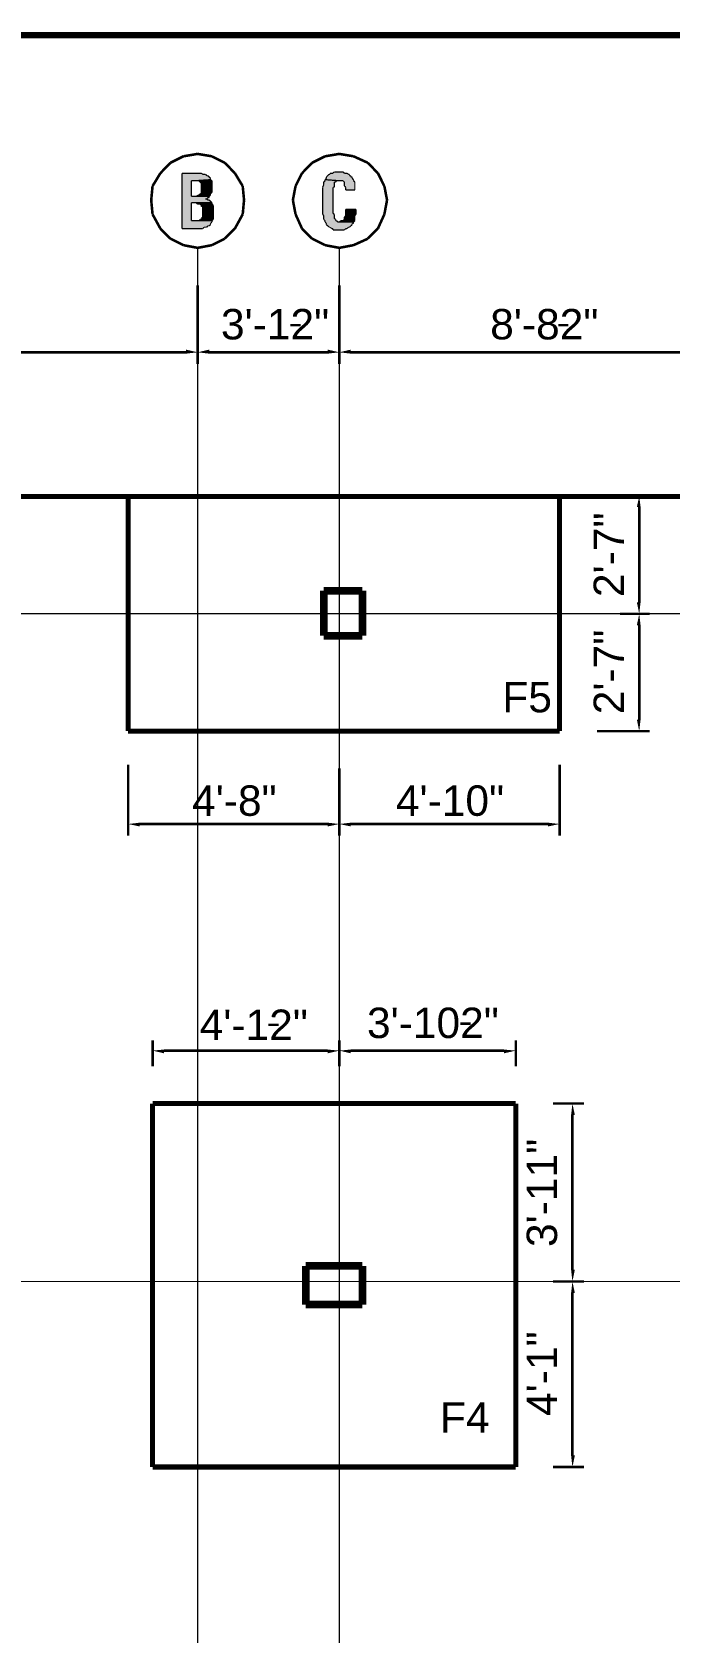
# Model space of a CAD drawing. Header units: millimetres. Extents: x 5 to 350, y 3 to 213.
# Drawn here: x 86.5 to 128.4, y 107.6 to 212.7 of the extents above; entities that cross this region are included whole.
import ezdxf

# ---------------------------------------------------------------- set-up
doc = ezdxf.new("R2010")
doc.units = ezdxf.units.MM
for name, color, linetype in [('H', 251, 'Continuous'), ('P', 255, 'Continuous'), ('T', 255, 'Continuous')]:
    doc.layers.add(name, color=color, linetype=linetype)
doc.styles.get("Standard").update_dxf_attribs({"font": 'arial.ttf'})

msp = doc.modelspace()

# ---------------------------------------------------------------- hatches: boundary and pattern name
at = {"layer": 'H', "linetype": 'Continuous'}
for points in [[(96.344, 199.813), (96.344, 203.447), (97.614, 203.447), (97.702, 203.376), (97.878, 203.376), (97.966, 203.288), (98.037, 203.288), (98.213, 203.112), (98.213, 203.024), (97.19, 202.953), (96.943, 202.953), (96.943, 201.93), (98.125, 201.93), (98.125, 201.842), (98.037, 201.842), (97.966, 201.754), (98.037, 201.683), (98.125, 201.683), (98.302, 201.507), (96.943, 201.507), (96.943, 200.325), (98.302, 200.325), (98.302, 200.237), (98.213, 200.148), (98.213, 200.06), (98.125, 199.99), (98.037, 199.99), (97.966, 199.902), (97.79, 199.902), (97.702, 199.813), (96.344, 199.813)], [(97.278, 201.93), (97.455, 202.018), (97.543, 202.106), (97.614, 202.106), (97.614, 202.777), (97.455, 202.953), (97.19, 202.953), (98.213, 203.024), (98.302, 202.953), (98.302, 202.177), (98.213, 202.106), (98.213, 202.018), (98.125, 201.93), (97.278, 201.93)], [(106.257, 199.725), (106.257, 199.813), (106.168, 199.813), (106.08, 199.902), (106.01, 199.902), (105.833, 200.06), (105.833, 200.148), (105.745, 200.237), (105.745, 200.325), (105.657, 200.413), (105.657, 200.66), (105.586, 200.748), (105.586, 202.53), (105.657, 202.688), (105.657, 202.865), (105.745, 202.953), (105.745, 203.024), (106.68, 202.953), (106.504, 202.953), (106.433, 202.865), (106.345, 202.865), (106.345, 202.53), (106.257, 202.53), (106.257, 200.836), (106.345, 200.748), (106.345, 200.484), (106.433, 200.413), (106.433, 200.325), (106.504, 200.325), (106.592, 200.237), (107.615, 200.237), (107.615, 200.148), (107.527, 200.148), (107.527, 200.06), (107.35, 199.902), (107.28, 199.902), (107.192, 199.813), (107.103, 199.813), (107.015, 199.725), (106.257, 199.725)], [(107.103, 202.353), (107.103, 202.53), (107.015, 202.6), (107.015, 202.865), (106.927, 202.953), (106.68, 202.953), (105.745, 203.024), (105.833, 203.112), (105.833, 203.2), (106.01, 203.376), (106.08, 203.376), (106.08, 203.447), (106.257, 203.447), (106.345, 203.535), (106.927, 203.535), (107.015, 203.447), (107.192, 203.447), (107.28, 203.376), (107.35, 203.376), (107.35, 203.288), (107.438, 203.288), (107.438, 203.2), (107.527, 203.2), (107.527, 203.112), (107.615, 203.024), (107.615, 202.953), (107.703, 202.865), (107.703, 202.353), (107.103, 202.353)], [(97.455, 200.325), (97.543, 200.413), (97.614, 200.413), (97.614, 200.484), (97.702, 200.572), (97.702, 201.26), (97.614, 201.26), (97.614, 201.33), (97.543, 201.418), (97.367, 201.418), (97.278, 201.507), (98.302, 201.507), (98.302, 201.418), (98.39, 201.33), (98.39, 200.413), (98.302, 200.325), (97.455, 200.325)], [(106.68, 200.237), (106.768, 200.325), (106.927, 200.325), (107.015, 200.413), (107.015, 200.572), (107.103, 200.66), (107.103, 201.083), (107.774, 201.083), (107.774, 200.748), (107.703, 200.66), (107.703, 200.325), (107.615, 200.237), (106.68, 200.237)], [(96.608, 191.594), (96.608, 191.858), (97.367, 191.682), (96.608, 191.594)], [(98.125, 191.594), (97.367, 191.682), (98.125, 191.858), (98.125, 191.594)], [(105.922, 191.594), (105.922, 191.858), (106.68, 191.682), (105.922, 191.594)], [(107.438, 191.594), (106.68, 191.682), (107.438, 191.858), (107.438, 191.594)], [(126.242, 181.522), (126.4, 182.21), (126.488, 181.522), (126.242, 181.522)], [(126.4, 174.502), (126.242, 175.26), (126.488, 175.26), (126.4, 174.502)], [(126.242, 173.743), (126.4, 174.502), (126.488, 173.743), (126.242, 173.743)], [(126.4, 166.793), (126.242, 167.552), (126.488, 167.552), (126.4, 166.793)], [(93.557, 160.532), (92.798, 160.69), (93.557, 160.778), (93.557, 160.532)], [(105.922, 160.532), (105.922, 160.778), (106.68, 160.69), (105.922, 160.532)], [(107.438, 160.532), (106.68, 160.69), (107.438, 160.778), (107.438, 160.532)], [(120.403, 160.532), (120.403, 160.778), (121.162, 160.69), (120.403, 160.532)], [(95.162, 145.627), (94.403, 145.803), (95.162, 145.874), (95.162, 145.627)], [(105.922, 145.627), (105.922, 145.874), (106.68, 145.803), (105.922, 145.627)], [(107.438, 145.627), (106.68, 145.803), (107.438, 145.874), (107.438, 145.627)], [(117.51, 145.627), (117.51, 145.874), (118.286, 145.803), (117.51, 145.627)], [(121.92, 141.57), (122.008, 142.328), (122.167, 141.57), (121.92, 141.57)], [(122.008, 130.634), (121.92, 131.41), (122.167, 131.41), (122.008, 130.634)], [(121.92, 129.875), (122.008, 130.634), (122.167, 129.875), (121.92, 129.875)], [(122.008, 118.445), (121.92, 119.204), (122.167, 119.204), (122.008, 118.445)]]:
    msp.add_hatch(color=256, dxfattribs=at).paths.add_polyline_path(points)

# ---------------------------------------------------------------- linework, layer by layer
at = {"layer": 'P'}
for points, const_width in [([(5.256, 212.513), (350.273, 212.513)], 0.423), ([(5.256, 212.513), (350.273, 212.513)], 0.423), ([(95.585, 204.135), (94.915, 203.447)], 0.169), ([(96.432, 204.558), (95.585, 204.135)], 0.169), ([(97.367, 204.717), (96.432, 204.558)], 0.169), ([(98.302, 204.558), (97.367, 204.717)], 0.169), ([(99.148, 204.135), (98.302, 204.558)], 0.169), ([(99.818, 203.447), (99.148, 204.135)], 0.169), ([(104.898, 204.135), (104.228, 203.447)], 0.169), ([(105.745, 204.558), (104.898, 204.135)], 0.169), ([(106.68, 204.717), (105.745, 204.558)], 0.169), ([(107.615, 204.558), (106.68, 204.717)], 0.169), ([(108.55, 204.135), (107.615, 204.558)], 0.169), ([(109.22, 203.447), (108.55, 204.135)], 0.169), ([(94.915, 203.447), (94.403, 202.6)], 0.169), ([(97.367, 203.447), (96.344, 203.447)], 0.085), ([(96.344, 203.447), (96.344, 199.813)], 0.085), ([(96.943, 201.93), (96.943, 202.953)], 0.085), ([(96.943, 202.953), (97.19, 202.953)], 0.085), ([(98.213, 203.024), (97.19, 202.953)], 0.085), ([(97.19, 202.953), (98.213, 203.024)], 0.085), ([(97.19, 202.953), (97.278, 202.953)], 0.085), ([(97.278, 202.953), (97.455, 202.953)], 0.085), ([(97.543, 203.447), (97.367, 203.447)], 0.085), ([(97.455, 202.953), (97.543, 202.865)], 0.085), ([(97.614, 203.447), (97.543, 203.447)], 0.085), ([(97.543, 202.865), (97.614, 202.777)], 0.085), ([(97.702, 203.376), (97.614, 203.447)], 0.085), ([(97.79, 203.376), (97.702, 203.376)], 0.085), ([(97.878, 203.376), (97.79, 203.376)], 0.085), ([(97.966, 203.288), (97.878, 203.376)], 0.085), ([(98.037, 203.288), (97.966, 203.288)], 0.085), ([(98.125, 203.2), (98.037, 203.288)], 0.085), ([(98.213, 203.112), (98.125, 203.2)], 0.085), ([(98.213, 203.024), (98.213, 203.112)], 0.085), ([(98.302, 202.953), (98.213, 203.024)], 0.085), ([(98.302, 202.865), (98.302, 202.953)], 0.085), ([(98.302, 202.777), (98.302, 202.865)], 0.085), ([(100.33, 202.6), (99.818, 203.447)], 0.169), ([(104.228, 203.447), (103.805, 202.6)], 0.169), ([(105.745, 202.953), (105.657, 202.865)], 0.085), ([(105.657, 202.865), (105.657, 202.777)], 0.085), ([(105.833, 203.112), (105.745, 203.024)], 0.085), ([(105.745, 203.024), (105.745, 202.953)], 0.085), ([(106.68, 202.953), (105.745, 203.024)], 0.085), ([(105.745, 203.024), (106.68, 202.953)], 0.085), ([(105.922, 203.288), (105.833, 203.2)], 0.085), ([(105.833, 203.2), (105.833, 203.112)], 0.085), ([(106.01, 203.376), (105.922, 203.288)], 0.085), ([(106.08, 203.376), (106.01, 203.376)], 0.085), ([(106.168, 203.447), (106.08, 203.447)], 0.085), ([(106.08, 203.447), (106.08, 203.376)], 0.085), ([(106.257, 203.447), (106.168, 203.447)], 0.085), ([(106.345, 203.535), (106.257, 203.447)], 0.085), ([(106.433, 203.535), (106.345, 203.535)], 0.085), ([(106.345, 202.777), (106.345, 202.865)], 0.085), ([(106.345, 202.865), (106.433, 202.865)], 0.085), ([(106.592, 203.535), (106.433, 203.535)], 0.085), ([(106.433, 202.865), (106.504, 202.953)], 0.085), ([(106.504, 202.953), (106.592, 202.953)], 0.085), ([(106.68, 203.535), (106.592, 203.535)], 0.085), ([(106.592, 202.953), (106.68, 202.953)], 0.085), ([(106.768, 203.535), (106.68, 203.535)], 0.085), ([(106.68, 202.953), (106.768, 202.953)], 0.085), ([(106.927, 203.535), (106.768, 203.535)], 0.085), ([(106.768, 202.953), (106.856, 202.953)], 0.085), ([(106.856, 202.953), (106.927, 202.953)], 0.085), ([(107.015, 203.447), (106.927, 203.535)], 0.085), ([(106.927, 202.953), (107.015, 202.865)], 0.085), ([(107.103, 203.447), (107.015, 203.447)], 0.085), ([(107.015, 202.865), (107.015, 202.777)], 0.085), ([(107.192, 203.447), (107.103, 203.447)], 0.085), ([(107.28, 203.376), (107.192, 203.447)], 0.085), ([(107.35, 203.376), (107.28, 203.376)], 0.085), ([(107.35, 203.288), (107.35, 203.376)], 0.085), ([(107.438, 203.288), (107.35, 203.288)], 0.085), ([(107.438, 203.2), (107.438, 203.288)], 0.085), ([(107.527, 203.2), (107.438, 203.2)], 0.085), ([(107.527, 203.112), (107.527, 203.2)], 0.085), ([(107.615, 203.024), (107.527, 203.112)], 0.085), ([(107.615, 202.953), (107.615, 203.024)], 0.085), ([(107.703, 202.865), (107.615, 202.953)], 0.085), ([(107.703, 202.777), (107.703, 202.865)], 0.085), ([(109.643, 202.6), (109.22, 203.447)], 0.169), ([(94.403, 202.6), (94.315, 201.683)], 0.169), ([(97.19, 201.93), (96.943, 201.93)], 0.085), ([(96.943, 201.93), (98.125, 201.93)], 0.085), ([(98.125, 201.93), (96.943, 201.93)], 0.085), ([(97.278, 201.93), (97.19, 201.93)], 0.085), ([(97.455, 202.018), (97.278, 201.93)], 0.085), ([(97.543, 202.106), (97.455, 202.018)], 0.085), ([(97.614, 202.106), (97.543, 202.106)], 0.085), ([(97.614, 202.777), (97.614, 202.688)], 0.085), ([(97.614, 202.688), (97.614, 202.6)], 0.085), ([(97.614, 202.6), (97.614, 202.53)], 0.085), ([(97.614, 202.53), (97.614, 202.442)], 0.085), ([(97.614, 202.442), (97.614, 202.265)], 0.085), ([(97.614, 202.265), (97.614, 202.177)], 0.085), ([(97.614, 202.177), (97.614, 202.106)], 0.085), ([(97.966, 201.754), (98.037, 201.842)], 0.085), ([(98.037, 201.842), (98.125, 201.842)], 0.085), ([(98.125, 201.93), (98.213, 202.018)], 0.085), ([(98.125, 201.842), (98.125, 201.93)], 0.085), ([(98.213, 202.106), (98.302, 202.177)], 0.085), ([(98.213, 202.018), (98.213, 202.106)], 0.085), ([(98.302, 202.6), (98.302, 202.777)], 0.085), ([(98.302, 202.53), (98.302, 202.6)], 0.085), ([(98.302, 202.442), (98.302, 202.53)], 0.085), ([(98.302, 202.353), (98.302, 202.442)], 0.085), ([(98.302, 202.265), (98.302, 202.353)], 0.085), ([(98.302, 202.177), (98.302, 202.265)], 0.085), ([(100.418, 201.683), (100.33, 202.6)], 0.169), ([(103.805, 202.6), (103.628, 201.683)], 0.169), ([(105.657, 202.688), (105.586, 202.53)], 0.085), ([(105.586, 202.53), (105.586, 202.442)], 0.085), ([(105.586, 202.442), (105.586, 202.353)], 0.085), ([(105.586, 202.353), (105.586, 202.265)], 0.085), ([(105.586, 202.265), (105.586, 202.177)], 0.085), ([(105.586, 202.177), (105.586, 202.106)], 0.085), ([(105.586, 202.106), (105.586, 202.018)], 0.085), ([(105.586, 202.018), (105.586, 201.93)], 0.085), ([(105.586, 201.93), (105.586, 201.754)], 0.085), ([(105.657, 202.777), (105.657, 202.688)], 0.085), ([(106.257, 202.353), (106.257, 202.53)], 0.085), ([(106.257, 202.53), (106.345, 202.53)], 0.085), ([(106.257, 202.265), (106.257, 202.353)], 0.085), ([(106.257, 202.177), (106.257, 202.265)], 0.085), ([(106.257, 202.018), (106.257, 202.177)], 0.085), ([(106.257, 201.93), (106.257, 202.018)], 0.085), ([(106.257, 201.754), (106.257, 201.93)], 0.085), ([(106.345, 202.688), (106.345, 202.777)], 0.085), ([(106.345, 202.6), (106.345, 202.688)], 0.085), ([(106.345, 202.53), (106.345, 202.6)], 0.085), ([(107.015, 202.777), (107.015, 202.688)], 0.085), ([(107.015, 202.688), (107.015, 202.6)], 0.085), ([(107.015, 202.6), (107.103, 202.53)], 0.085), ([(107.103, 202.53), (107.103, 202.442)], 0.085), ([(107.103, 202.442), (107.103, 202.353)], 0.085), ([(107.103, 202.353), (107.703, 202.353)], 0.085), ([(107.703, 202.688), (107.703, 202.777)], 0.085), ([(107.703, 202.6), (107.703, 202.688)], 0.085), ([(107.703, 202.442), (107.703, 202.6)], 0.085), ([(107.703, 202.353), (107.703, 202.442)], 0.085), ([(109.82, 201.683), (109.643, 202.6)], 0.169), ([(94.315, 201.683), (94.403, 200.748)], 0.169), ([(94.403, 200.748), (94.915, 199.813)], 0.169), ([(96.943, 200.325), (96.943, 201.507)], 0.085), ([(96.943, 201.507), (97.19, 201.507)], 0.085), ([(98.302, 201.507), (97.19, 201.507)], 0.085), ([(97.19, 201.507), (97.278, 201.507)], 0.085), ([(97.19, 201.507), (98.302, 201.507)], 0.085), ([(97.278, 201.507), (97.367, 201.418)], 0.085), ([(97.367, 201.418), (97.455, 201.418)], 0.085), ([(97.455, 201.418), (97.543, 201.418)], 0.085), ([(97.543, 201.418), (97.614, 201.33)], 0.085), ([(97.614, 201.33), (97.614, 201.26)], 0.085), ([(97.614, 201.26), (97.702, 201.26)], 0.085), ([(97.702, 201.26), (97.702, 201.172)], 0.085), ([(97.702, 201.172), (97.702, 200.995)], 0.085), ([(97.702, 200.995), (97.702, 200.907)], 0.085), ([(97.702, 200.907), (97.702, 200.748)], 0.085), ([(97.702, 200.748), (97.702, 200.66)], 0.085), ([(97.966, 201.754), (97.878, 201.754)], 0.085), ([(97.878, 201.754), (97.966, 201.754)], 0.085), ([(98.037, 201.683), (97.966, 201.754)], 0.085), ([(98.125, 201.683), (98.037, 201.683)], 0.085), ([(98.213, 201.595), (98.125, 201.683)], 0.085), ([(98.302, 201.507), (98.213, 201.595)], 0.085), ([(98.302, 201.418), (98.302, 201.507)], 0.085), ([(98.39, 201.33), (98.302, 201.418)], 0.085), ([(98.39, 201.26), (98.39, 201.33)], 0.085), ([(98.39, 201.172), (98.39, 201.26)], 0.085), ([(98.39, 201.083), (98.39, 201.172)], 0.085), ([(98.39, 200.995), (98.39, 201.083)], 0.085), ([(98.39, 200.907), (98.39, 200.995)], 0.085), ([(98.39, 200.836), (98.39, 200.907)], 0.085), ([(98.39, 200.66), (98.39, 200.836)], 0.085), ([(99.818, 199.813), (100.33, 200.748)], 0.169), ([(100.33, 200.748), (100.418, 201.683)], 0.169), ([(100.418, 201.683), (100.418, 201.683)], 0.169), ([(103.628, 201.683), (103.805, 200.748)], 0.169), ([(103.805, 200.748), (104.228, 199.813)], 0.169), ([(105.586, 201.754), (105.586, 201.683)], 0.085), ([(105.586, 201.683), (105.586, 201.507)], 0.085), ([(105.586, 201.507), (105.586, 201.418)], 0.085), ([(105.586, 201.418), (105.586, 201.26)], 0.085), ([(105.586, 201.26), (105.586, 201.172)], 0.085), ([(105.586, 201.172), (105.586, 201.083)], 0.085), ([(105.586, 201.083), (105.586, 200.995)], 0.085), ([(105.586, 200.995), (105.586, 200.907)], 0.085), ([(105.586, 200.907), (105.586, 200.836)], 0.085), ([(105.586, 200.836), (105.586, 200.748)], 0.085), ([(105.586, 200.748), (105.657, 200.66)], 0.085), ([(106.257, 201.683), (106.257, 201.754)], 0.085), ([(106.257, 201.507), (106.257, 201.683)], 0.085), ([(106.257, 201.418), (106.257, 201.507)], 0.085), ([(106.257, 201.26), (106.257, 201.418)], 0.085), ([(106.257, 201.172), (106.257, 201.26)], 0.085), ([(106.257, 200.995), (106.257, 201.172)], 0.085), ([(106.257, 200.907), (106.257, 200.995)], 0.085), ([(106.257, 200.836), (106.257, 200.907)], 0.085), ([(106.345, 200.748), (106.257, 200.836)], 0.085), ([(106.345, 200.66), (106.345, 200.748)], 0.085), ([(107.774, 201.083), (107.103, 201.083)], 0.085), ([(107.103, 201.083), (107.103, 200.995)], 0.085), ([(107.103, 200.995), (107.103, 200.836)], 0.085), ([(107.103, 200.836), (107.103, 200.748)], 0.085), ([(107.103, 200.748), (107.103, 200.66)], 0.085), ([(107.703, 200.66), (107.774, 200.748)], 0.085), ([(107.774, 200.995), (107.774, 201.083)], 0.085), ([(107.774, 200.836), (107.774, 200.995)], 0.085), ([(107.774, 200.995), (107.774, 200.995)], 0.085), ([(107.774, 200.748), (107.774, 200.836)], 0.085), ([(109.22, 199.813), (109.643, 200.748)], 0.169), ([(109.643, 200.748), (109.82, 201.683)], 0.169), ([(109.82, 201.683), (109.82, 201.683)], 0.169), ([(94.915, 199.813), (95.585, 199.143)], 0.169), ([(96.344, 199.813), (97.455, 199.813)], 0.085), ([(97.278, 200.325), (96.943, 200.325)], 0.085), ([(96.943, 200.325), (98.302, 200.325)], 0.085), ([(98.302, 200.325), (96.943, 200.325)], 0.085), ([(97.367, 200.325), (97.278, 200.325)], 0.085), ([(97.455, 200.325), (97.367, 200.325)], 0.085), ([(97.543, 200.413), (97.455, 200.325)], 0.085), ([(97.455, 199.813), (97.543, 199.813)], 0.085), ([(97.614, 200.413), (97.543, 200.413)], 0.085), ([(97.543, 199.813), (97.614, 199.813)], 0.085), ([(97.702, 200.572), (97.614, 200.484)], 0.085), ([(97.614, 200.484), (97.614, 200.413)], 0.085), ([(97.614, 199.813), (97.702, 199.813)], 0.085), ([(97.702, 200.66), (97.702, 200.572)], 0.085), ([(97.702, 199.813), (97.79, 199.902)], 0.085), ([(97.79, 199.902), (97.878, 199.902)], 0.085), ([(97.878, 199.902), (97.966, 199.902)], 0.085), ([(97.966, 199.902), (98.037, 199.99)], 0.085), ([(98.037, 199.99), (98.125, 199.99)], 0.085), ([(98.125, 199.99), (98.213, 200.06)], 0.085), ([(98.213, 200.148), (98.302, 200.237)], 0.085), ([(98.213, 200.06), (98.213, 200.148)], 0.085), ([(98.302, 200.325), (98.39, 200.413)], 0.085), ([(98.302, 200.237), (98.302, 200.325)], 0.085), ([(98.39, 200.572), (98.39, 200.66)], 0.085), ([(98.39, 200.484), (98.39, 200.572)], 0.085), ([(98.39, 200.413), (98.39, 200.484)], 0.085), ([(99.148, 199.143), (99.818, 199.813)], 0.169), ([(104.228, 199.813), (104.898, 199.143)], 0.169), ([(105.657, 200.66), (105.657, 200.572)], 0.085), ([(105.657, 200.572), (105.657, 200.484)], 0.085), ([(105.657, 200.484), (105.657, 200.413)], 0.085), ([(105.657, 200.413), (105.745, 200.325)], 0.085), ([(105.745, 200.325), (105.745, 200.237)], 0.085), ([(105.745, 200.237), (105.833, 200.148)], 0.085), ([(105.833, 200.148), (105.833, 200.06)], 0.085), ([(105.833, 200.06), (105.922, 199.99)], 0.085), ([(105.922, 199.99), (106.01, 199.902)], 0.085), ([(106.01, 199.902), (106.08, 199.902)], 0.085), ([(106.08, 199.902), (106.168, 199.813)], 0.085), ([(106.168, 199.813), (106.257, 199.813)], 0.085), ([(106.257, 199.813), (106.257, 199.725)], 0.085), ([(106.257, 199.725), (106.345, 199.725)], 0.085), ([(106.345, 200.572), (106.345, 200.66)], 0.085), ([(106.345, 200.484), (106.345, 200.572)], 0.085), ([(106.433, 200.413), (106.345, 200.484)], 0.085), ([(106.345, 199.725), (106.433, 199.725)], 0.085), ([(106.433, 200.325), (106.433, 200.413)], 0.085), ([(106.504, 200.325), (106.433, 200.325)], 0.085), ([(106.433, 199.725), (106.592, 199.725)], 0.085), ([(106.592, 200.237), (106.504, 200.325)], 0.085), ([(106.68, 200.237), (106.592, 200.237)], 0.085), ([(106.592, 199.725), (106.68, 199.725)], 0.085), ([(106.768, 200.325), (106.68, 200.237)], 0.085), ([(106.68, 200.237), (107.615, 200.237)], 0.085), ([(107.615, 200.237), (106.68, 200.237)], 0.085), ([(106.68, 199.725), (106.768, 199.725)], 0.085), ([(106.856, 200.325), (106.768, 200.325)], 0.085), ([(106.768, 199.725), (106.856, 199.725)], 0.085), ([(106.927, 200.325), (106.856, 200.325)], 0.085), ([(106.856, 199.725), (106.927, 199.725)], 0.085), ([(107.015, 200.413), (106.927, 200.325)], 0.085), ([(106.927, 199.725), (107.015, 199.725)], 0.085), ([(107.103, 200.66), (107.015, 200.572)], 0.085), ([(107.015, 200.572), (107.015, 200.484)], 0.085), ([(107.015, 200.484), (107.015, 200.413)], 0.085), ([(107.015, 199.725), (107.103, 199.813)], 0.085), ([(107.103, 199.813), (107.192, 199.813)], 0.085), ([(107.192, 199.813), (107.28, 199.902)], 0.085), ([(107.28, 199.902), (107.35, 199.902)], 0.085), ([(107.35, 199.902), (107.438, 199.99)], 0.085), ([(107.438, 199.99), (107.527, 200.06)], 0.085), ([(107.527, 200.06), (107.527, 200.148)], 0.085), ([(107.527, 200.148), (107.615, 200.148)], 0.085), ([(107.615, 200.237), (107.703, 200.325)], 0.085), ([(107.615, 200.148), (107.615, 200.237)], 0.085), ([(107.703, 200.484), (107.703, 200.66)], 0.085), ([(107.703, 200.413), (107.703, 200.484)], 0.085), ([(107.703, 200.325), (107.703, 200.413)], 0.085), ([(108.55, 199.143), (109.22, 199.813)], 0.169), ([(95.585, 199.143), (96.432, 198.72)], 0.169), ([(96.432, 198.72), (97.367, 198.543)], 0.169), ([(97.367, 198.543), (98.302, 198.72)], 0.169), ([(98.302, 198.72), (99.148, 199.143)], 0.169), ([(104.898, 199.143), (105.745, 198.72)], 0.169), ([(105.745, 198.72), (106.68, 198.543)], 0.169), ([(106.68, 198.543), (107.615, 198.72)], 0.169), ([(107.615, 198.72), (108.55, 199.143)], 0.169), ([(97.367, 32.773), (97.367, 198.543)], 0.085), ([(106.68, 32.773), (106.68, 198.543)], 0.085), ([(97.367, 196.092), (97.367, 190.923)], 0.169), ([(97.367, 196.092), (97.367, 190.923)], 0.169), ([(106.68, 196.092), (106.68, 190.923)], 0.169), ([(106.68, 196.092), (106.68, 190.923)], 0.169), ([(103.47, 193.463), (104.14, 193.463)], 0.169), ([(121.073, 193.463), (121.744, 193.463)], 0.169), ([(67.98, 191.682), (96.608, 191.682)], 0.169), ([(98.125, 191.682), (105.922, 191.682)], 0.169), ([(107.438, 191.682), (131.904, 191.682)], 0.169), ([(236.132, 182.21), (45.12, 182.21)], 0.339), ([(92.798, 182.21), (92.798, 166.793)], 0.339), ([(121.162, 182.21), (92.798, 182.21)], 0.339), ([(92.798, 182.21), (92.798, 182.21)], 0.339), ([(121.162, 166.793), (121.162, 182.21)], 0.339), ([(123.613, 182.21), (127.088, 182.21)], 0.169), ([(126.4, 181.522), (126.4, 175.26)], 0.169), ([(105.657, 176.018), (108.197, 176.018)], 0.508), ([(105.657, 173.055), (105.657, 176.018)], 0.508), ([(105.657, 176.018), (105.657, 176.018)], 0.508), ([(108.197, 176.018), (108.197, 173.055)], 0.508), ([(34.89, 174.502), (251.46, 174.502)], 0.085), ([(125.13, 174.502), (127.088, 174.502)], 0.169), ([(125.13, 174.502), (127.088, 174.502)], 0.169), ([(126.4, 173.743), (126.4, 167.552)], 0.169), ([(108.197, 173.055), (105.657, 173.055)], 0.508), ([(92.798, 166.793), (121.162, 166.793)], 0.339), ([(123.613, 166.793), (127.088, 166.793)], 0.169), ([(92.798, 164.588), (92.798, 159.932)], 0.169), ([(106.68, 164.342), (106.68, 159.932)], 0.169), ([(106.68, 164.342), (106.68, 159.932)], 0.169), ([(121.162, 164.588), (121.162, 159.932)], 0.169), ([(93.557, 160.69), (105.922, 160.69)], 0.169), ([(107.438, 160.69), (120.403, 160.69)], 0.169), ([(102.023, 147.496), (102.694, 147.496)], 0.169), ([(114.635, 147.567), (115.323, 147.567)], 0.169), ([(94.403, 144.78), (94.403, 146.473)], 0.169), ([(106.68, 144.78), (106.68, 146.473)], 0.169), ([(106.68, 144.78), (106.68, 146.473)], 0.169), ([(118.286, 144.78), (118.286, 146.473)], 0.169), ([(95.162, 145.803), (105.922, 145.803)], 0.169), ([(107.438, 145.803), (117.51, 145.803)], 0.169), ([(118.286, 142.328), (94.403, 142.328)], 0.339), ([(94.403, 142.328), (94.403, 118.445)], 0.339), ([(118.286, 118.445), (118.286, 142.328)], 0.339), ([(120.738, 142.328), (122.767, 142.328)], 0.169), ([(122.008, 131.41), (122.008, 141.57)], 0.169), ([(104.475, 129.117), (104.475, 131.657)], 0.508), ([(104.475, 131.657), (108.197, 131.657)], 0.508), ([(108.197, 131.657), (108.197, 129.117)], 0.508), ([(108.197, 131.657), (108.197, 131.657)], 0.508), ([(34.89, 130.634), (251.46, 130.634)], 0.085), ([(120.738, 130.634), (122.767, 130.634)], 0.169), ([(120.738, 130.634), (122.767, 130.634)], 0.169), ([(108.197, 129.117), (104.475, 129.117)], 0.508), ([(122.008, 119.204), (122.008, 129.875)], 0.169), ([(94.403, 118.445), (118.286, 118.445)], 0.339), ([(94.403, 118.445), (94.403, 118.445)], 0.339), ([(120.738, 118.445), (122.767, 118.445)], 0.169)]:
    msp.add_lwpolyline(points, dxfattribs=dict(at, const_width=const_width))

# ---------------------------------------------------------------- texts
at = {"layer": 'T', "char_height": 2, "attachment_point": 7}
for s, insert in [('{\\fArial|b0|i0|c0|p18;3\'-12"}', (98.9, 192.5)), ('{\\fArial|b0|i0|c0|p18;8\'-82"}', (116.6, 192.5)), ('{\\fArial|b0|i0|c0|p18;F5}', (117.4, 168)), ('{\\fArial|b0|i0|c0|p18;4\'-8"}', (97, 161.2)), ('{\\fArial|b0|i0|c0|p18;4\'-10"}', (110.4, 161.2)), ('{\\fArial|b0|i0|c0|p18;4\'-12"}', (97.5, 146.5)), ('{\\fArial|b0|i0|c0|p18;3\'-102"}', (108.5, 146.6)), ('{\\fArial|b0|i0|c0|p18;F4}', (113.3, 120.7))]:
    msp.add_mtext(s, dxfattribs=dict(at, insert=insert))
at = {"layer": 'T', "char_height": 2, "attachment_point": 1, "rotation": 90}
for s, insert in [('{\\fArial|b0|i0|c0|p18;2\'-7"}', (123.4, 175.6)), ('{\\fArial|b0|i0|c0|p18;2\'-7"}', (123.4, 167.9)), ('{\\fArial|b0|i0|c0|p18;3\'-11"}', (119, 132.9)), ('{\\fArial|b0|i0|c0|p18;4\'-1"}', (119, 121.8))]:
    msp.add_mtext(s, dxfattribs=dict(at, insert=insert))

doc.saveas('drawing.dxf')
